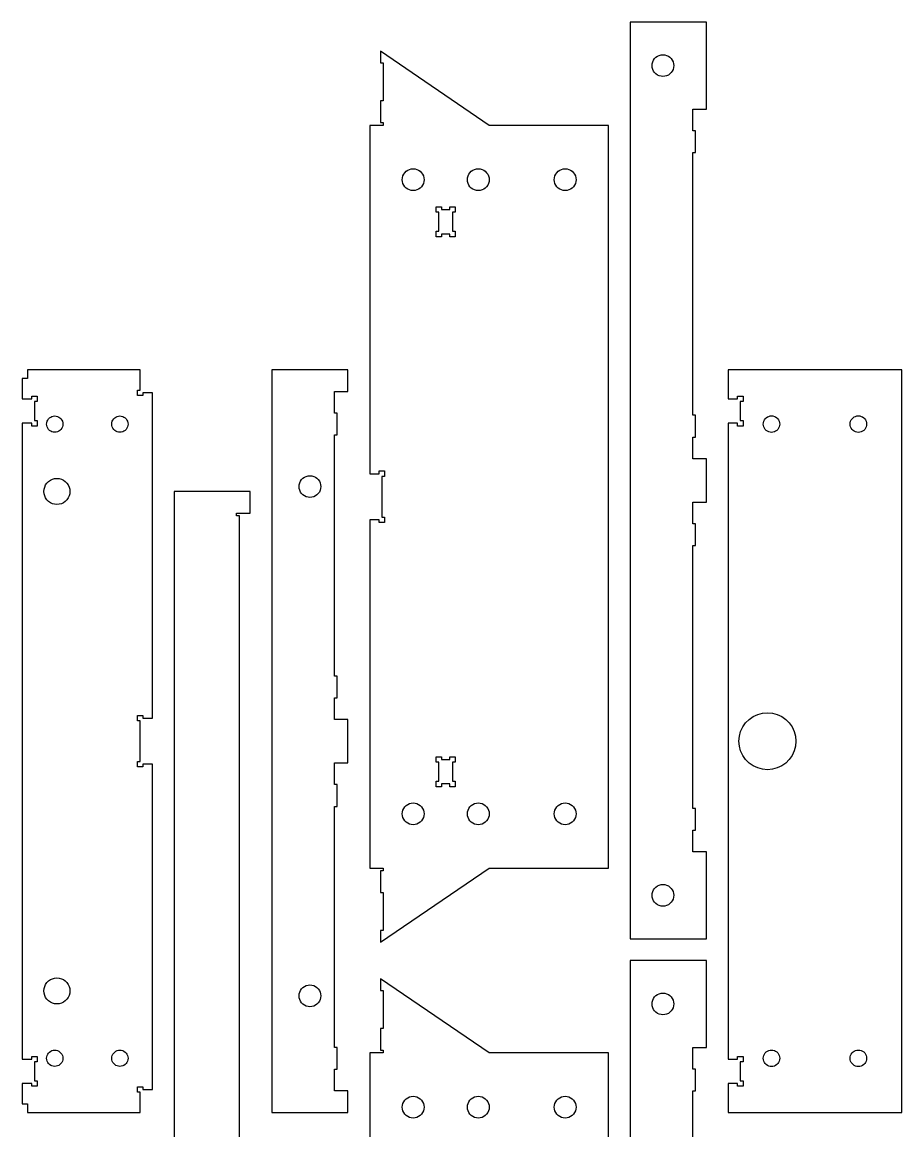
# Model space of a CAD drawing. Header units: metres. Extents: x 0 to 86, y 0 to 99.1.
# Drawn here: x 0 to 40.5, y 34.3 to 85.4 of the extents above; entities that cross this region are included whole.
import ezdxf

# ---------------------------------------------------------------- set-up
doc = ezdxf.new("R2010")
doc.units = ezdxf.units.M

msp = doc.modelspace()

# ---------------------------------------------------------------- linework, layer by layer
for p, q in [((31.5, 85.3768), (28, 85.3768)), ((28, 85.3768), (28, 43.1884)), ((31.5, 81.3768), (31.5, 85.3768)), ((21.5, 80.6268), (16.5, 84.0359)), ((16.5, 84.0359), (16.5, 83.5018)), ((29.067, 83.6268), (29.117, 83.6982)), ((29.117, 83.6982), (29.1786, 83.7598)), ((29.1786, 83.7598), (29.25, 83.8098)), ((29.25, 83.8098), (29.329, 83.8466)), ((29.329, 83.8466), (29.4132, 83.8692)), ((29.4132, 83.8692), (29.5, 83.8768)), ((29.5, 83.8768), (29.5868, 83.8692)), ((29.5868, 83.8692), (29.671, 83.8466)), ((29.671, 83.8466), (29.75, 83.8098)), ((29.75, 83.8098), (29.8214, 83.7598)), ((29.8214, 83.7598), (29.883, 83.6982)), ((29.883, 83.6982), (29.933, 83.6268)), ((16.5, 83.5018), (16.625, 83.5018)), ((16.625, 83.5018), (16.625, 81.7518)), ((29, 83.3768), (29.0076, 83.4636)), ((29.0076, 83.29), (29, 83.3768)), ((29.0076, 83.4636), (29.0302, 83.5478)), ((29.0302, 83.2058), (29.0076, 83.29)), ((29.0302, 83.5478), (29.067, 83.6268)), ((29.067, 83.1268), (29.0302, 83.2058)), ((29.933, 83.6268), (29.9698, 83.5478)), ((29.9698, 83.2058), (29.933, 83.1268)), ((29.9698, 83.5478), (29.9924, 83.4636)), ((29.9924, 83.29), (29.9698, 83.2058)), ((29.9924, 83.4636), (30, 83.3768)), ((30, 83.3768), (29.9924, 83.29)), ((29.117, 83.0554), (29.067, 83.1268)), ((29.1786, 82.9938), (29.117, 83.0554)), ((29.25, 82.9438), (29.1786, 82.9938)), ((29.329, 82.907), (29.25, 82.9438)), ((29.4132, 82.8844), (29.329, 82.907)), ((29.5, 82.8768), (29.4132, 82.8844)), ((29.5868, 82.8844), (29.5, 82.8768)), ((29.671, 82.907), (29.5868, 82.8844)), ((29.75, 82.9438), (29.671, 82.907)), ((29.8214, 82.9938), (29.75, 82.9438)), ((29.883, 83.0554), (29.8214, 82.9938)), ((29.933, 83.1268), (29.883, 83.0554)), ((16.625, 81.7518), (16.5, 81.7518)), ((16.5, 81.7518), (16.5, 80.7518)), ((30.875, 80.3768), (30.875, 81.3768)), ((30.875, 81.3768), (31.5, 81.3768)), ((16.625, 80.6268), (16, 80.6268)), ((16, 80.6268), (16, 64.5951)), ((16.5, 80.7518), (16.625, 80.7518)), ((16.625, 80.7518), (16.625, 80.6268)), ((27, 80.6268), (21.5, 80.6268)), ((27, 46.4384), (27, 80.6268)), ((31, 80.3768), (30.875, 80.3768)), ((31, 79.3768), (31, 80.3768)), ((30.875, 67.2826), (30.875, 79.3768)), ((30.875, 79.3768), (31, 79.3768)), ((17.7487, 78.562), (17.8281, 78.599)), ((17.8281, 78.599), (17.9127, 78.6217)), ((17.9127, 78.6217), (18, 78.6293)), ((18, 78.6293), (18.0872, 78.6217)), ((18.0872, 78.6217), (18.1719, 78.599)), ((18.1719, 78.599), (18.2512, 78.562)), ((20.7487, 78.562), (20.8281, 78.599)), ((20.8281, 78.599), (20.9127, 78.6217)), ((20.9127, 78.6217), (21, 78.6293)), ((21, 78.6293), (21.0872, 78.6217)), ((21.0872, 78.6217), (21.1719, 78.599)), ((21.1719, 78.599), (21.2512, 78.562)), ((24.7487, 78.562), (24.8281, 78.599)), ((24.8281, 78.599), (24.9127, 78.6217)), ((24.9127, 78.6217), (25, 78.6293)), ((25, 78.6293), (25.0872, 78.6217)), ((25.0872, 78.6217), (25.1719, 78.599)), ((25.1719, 78.599), (25.2512, 78.562)), ((17.4975, 78.1268), (17.5051, 78.2141)), ((17.5051, 78.0395), (17.4975, 78.1268)), ((17.5051, 78.2141), (17.5278, 78.2987)), ((17.5278, 78.2987), (17.5648, 78.378)), ((17.5648, 78.378), (17.6151, 78.4498)), ((17.6151, 78.4498), (17.677, 78.5117)), ((17.677, 78.5117), (17.7487, 78.562)), ((18.2512, 78.562), (18.323, 78.5117)), ((18.323, 78.5117), (18.3849, 78.4498)), ((18.3849, 78.4498), (18.4352, 78.378)), ((18.4352, 78.378), (18.4722, 78.2987)), ((18.4722, 78.2987), (18.4949, 78.2141)), ((18.4949, 78.2141), (18.5025, 78.1268)), ((18.5025, 78.1268), (18.4949, 78.0395)), ((20.4975, 78.1268), (20.5051, 78.2141)), ((20.5051, 78.0395), (20.4975, 78.1268)), ((20.5051, 78.2141), (20.5278, 78.2987)), ((20.5278, 78.2987), (20.5648, 78.378)), ((20.5648, 78.378), (20.6151, 78.4498)), ((20.6151, 78.4498), (20.677, 78.5117)), ((20.677, 78.5117), (20.7487, 78.562)), ((21.2512, 78.562), (21.323, 78.5117)), ((21.323, 78.5117), (21.3849, 78.4498)), ((21.3849, 78.4498), (21.4352, 78.378)), ((21.4352, 78.378), (21.4722, 78.2987)), ((21.4722, 78.2987), (21.4949, 78.2141)), ((21.4949, 78.2141), (21.5025, 78.1268)), ((21.5025, 78.1268), (21.4949, 78.0395)), ((24.4975, 78.1268), (24.5051, 78.2141)), ((24.5051, 78.0395), (24.4975, 78.1268)), ((24.5051, 78.2141), (24.5278, 78.2987)), ((24.5278, 78.2987), (24.5648, 78.378)), ((24.5648, 78.378), (24.6151, 78.4498)), ((24.6151, 78.4498), (24.677, 78.5117)), ((24.677, 78.5117), (24.7487, 78.562)), ((25.2512, 78.562), (25.323, 78.5117)), ((25.323, 78.5117), (25.3849, 78.4498)), ((25.3849, 78.4498), (25.4352, 78.378)), ((25.4352, 78.378), (25.4722, 78.2987)), ((25.4722, 78.2987), (25.4949, 78.2141)), ((25.4949, 78.2141), (25.5025, 78.1268)), ((25.5025, 78.1268), (25.4949, 78.0395)), ((17.5278, 77.9549), (17.5051, 78.0395)), ((17.5648, 77.8755), (17.5278, 77.9549)), ((17.6151, 77.8038), (17.5648, 77.8755)), ((17.677, 77.7419), (17.6151, 77.8038)), ((17.7487, 77.6916), (17.677, 77.7419)), ((17.8281, 77.6546), (17.7487, 77.6916)), ((17.9127, 77.6319), (17.8281, 77.6546)), ((18, 77.6243), (17.9127, 77.6319)), ((18.0872, 77.6319), (18, 77.6243)), ((18.1719, 77.6546), (18.0872, 77.6319)), ((18.2512, 77.6916), (18.1719, 77.6546)), ((18.323, 77.7419), (18.2512, 77.6916)), ((18.3849, 77.8038), (18.323, 77.7419)), ((18.4352, 77.8755), (18.3849, 77.8038)), ((18.4722, 77.9549), (18.4352, 77.8755)), ((18.4949, 78.0395), (18.4722, 77.9549)), ((20.5278, 77.9549), (20.5051, 78.0395)), ((20.5648, 77.8755), (20.5278, 77.9549)), ((20.6151, 77.8038), (20.5648, 77.8755)), ((20.677, 77.7419), (20.6151, 77.8038)), ((20.7487, 77.6916), (20.677, 77.7419)), ((20.8281, 77.6546), (20.7487, 77.6916)), ((20.9127, 77.6319), (20.8281, 77.6546)), ((21, 77.6243), (20.9127, 77.6319)), ((21.0872, 77.6319), (21, 77.6243)), ((21.1719, 77.6546), (21.0872, 77.6319)), ((21.2512, 77.6916), (21.1719, 77.6546)), ((21.323, 77.7419), (21.2512, 77.6916)), ((21.3849, 77.8038), (21.323, 77.7419)), ((21.4352, 77.8755), (21.3849, 77.8038)), ((21.4722, 77.9549), (21.4352, 77.8755)), ((21.4949, 78.0395), (21.4722, 77.9549)), ((24.5278, 77.9549), (24.5051, 78.0395)), ((24.5648, 77.8755), (24.5278, 77.9549)), ((24.6151, 77.8038), (24.5648, 77.8755)), ((24.677, 77.7419), (24.6151, 77.8038)), ((24.7487, 77.6916), (24.677, 77.7419)), ((24.8281, 77.6546), (24.7487, 77.6916)), ((24.9127, 77.6319), (24.8281, 77.6546)), ((25, 77.6243), (24.9127, 77.6319)), ((25.0872, 77.6319), (25, 77.6243)), ((25.1719, 77.6546), (25.0872, 77.6319)), ((25.2512, 77.6916), (25.1719, 77.6546)), ((25.323, 77.7419), (25.2512, 77.6916)), ((25.3849, 77.8038), (25.323, 77.7419)), ((25.4352, 77.8755), (25.3849, 77.8038)), ((25.4722, 77.9549), (25.4352, 77.8755)), ((25.4949, 78.0395), (25.4722, 77.9549)), ((19.0625, 76.6263), (19.0625, 76.8763)), ((19.0625, 76.8763), (19.3125, 76.8763)), ((19.1875, 76.6263), (19.0625, 76.6263)), ((19.1875, 75.7513), (19.1875, 76.6263)), ((19.3125, 76.8763), (19.3125, 76.7513)), ((19.3125, 76.7513), (19.6875, 76.7513)), ((19.6875, 76.7513), (19.6875, 76.8763)), ((19.6875, 76.8763), (19.9375, 76.8763)), ((19.9375, 76.6263), (19.8125, 76.6263)), ((19.8125, 76.6263), (19.8125, 75.7513)), ((19.9375, 76.8763), (19.9375, 76.6263)), ((19.0625, 75.5013), (19.0625, 75.7513)), ((19.0625, 75.7513), (19.1875, 75.7513)), ((19.6875, 75.6263), (19.3125, 75.6263)), ((19.3125, 75.6263), (19.3125, 75.5013)), ((19.6875, 75.5013), (19.6875, 75.6263)), ((19.8125, 75.7513), (19.9375, 75.7513)), ((19.9375, 75.7513), (19.9375, 75.5013)), ((19.3125, 75.5013), (19.0625, 75.5013)), ((19.9375, 75.5013), (19.6875, 75.5013)), ((0.25, 68.9768), (0, 68.9768)), ((0, 68.9768), (0, 68.0393)), ((5.4375, 69.3768), (0.25, 69.3768)), ((0.25, 69.3768), (0.25, 68.9768)), ((5.4375, 68.4393), (5.4375, 69.3768)), ((15, 69.3768), (11.5, 69.3768)), ((11.5, 69.3768), (11.5, 35.1884)), ((15, 68.3768), (15, 69.3768)), ((40.5, 69.3768), (32.5, 69.3768)), ((32.5, 69.3768), (32.5, 68.0393)), ((40.5, 35.1884), (40.5, 69.3768)), ((5.3125, 68.1893), (5.3125, 68.4393)), ((5.3125, 68.4393), (5.4375, 68.4393)), ((0, 68.0393), (0.4375, 68.0393)), ((0.4375, 68.0393), (0.4375, 68.1643)), ((0.4375, 68.1643), (0.6875, 68.1643)), ((0.6875, 67.9143), (0.5625, 67.9143)), ((0.5625, 67.9143), (0.5625, 67.0393)), ((0.6875, 68.1643), (0.6875, 67.9143)), ((5.5625, 68.1893), (5.3125, 68.1893)), ((6, 68.3143), (5.5625, 68.3143)), ((5.5625, 68.3143), (5.5625, 68.1893)), ((6, 53.3451), (6, 68.3143)), ((14.375, 67.3768), (14.375, 68.3768)), ((14.375, 68.3768), (15, 68.3768)), ((32.5, 68.0393), (32.9375, 68.0393)), ((32.9375, 68.0393), (32.9375, 68.1643)), ((32.9375, 68.1643), (33.1875, 68.1643)), ((33.1875, 67.9143), (33.0625, 67.9143)), ((33.0625, 67.9143), (33.0625, 67.0393)), ((33.1875, 68.1643), (33.1875, 67.9143)), ((14.5, 67.3768), (14.375, 67.3768)), ((14.5, 66.3768), (14.5, 67.3768)), ((0.4375, 66.9143), (0, 66.9143)), ((0, 66.9143), (0, 37.6509)), ((0.4375, 66.7893), (0.4375, 66.9143)), ((0.5625, 67.0393), (0.6875, 67.0393)), ((0.6875, 67.0393), (0.6875, 66.7893)), ((1.125, 66.8768), (1.13069, 66.9419)), ((1.13069, 66.8117), (1.125, 66.8768)), ((1.13069, 66.9419), (1.14761, 67.0051)), ((1.14761, 67.0051), (1.17523, 67.0643)), ((1.17523, 67.0643), (1.21272, 67.1178)), ((1.21272, 67.1178), (1.25894, 67.1641)), ((1.25894, 67.1641), (1.3125, 67.2016)), ((1.3125, 67.2016), (1.37173, 67.2292)), ((1.37173, 67.2292), (1.43488, 67.2461)), ((1.43488, 67.2461), (1.5, 67.2518)), ((1.5, 67.2518), (1.56511, 67.2461)), ((1.56511, 67.2461), (1.62825, 67.2292)), ((1.62825, 67.2292), (1.6875, 67.2016)), ((1.6875, 67.2016), (1.74104, 67.1641)), ((1.74104, 67.1641), (1.78726, 67.1178)), ((1.78726, 67.1178), (1.82475, 67.0643)), ((1.82475, 67.0643), (1.85237, 67.0051)), ((1.85237, 67.0051), (1.86929, 66.9419)), ((1.86929, 66.9419), (1.875, 66.8768)), ((1.875, 66.8768), (1.86929, 66.8117)), ((4.125, 66.8768), (4.13069, 66.9419)), ((4.13069, 66.8117), (4.125, 66.8768)), ((4.13069, 66.9419), (4.14761, 67.0051)), ((4.14761, 67.0051), (4.17523, 67.0643)), ((4.17523, 67.0643), (4.21272, 67.1178)), ((4.21272, 67.1178), (4.25894, 67.1641)), ((4.25894, 67.1641), (4.3125, 67.2016)), ((4.3125, 67.2016), (4.37173, 67.2292)), ((4.37173, 67.2292), (4.43488, 67.2461)), ((4.43488, 67.2461), (4.5, 67.2518)), ((4.5, 67.2518), (4.56511, 67.2461)), ((4.56511, 67.2461), (4.62825, 67.2292)), ((4.62825, 67.2292), (4.6875, 67.2016)), ((4.6875, 67.2016), (4.74104, 67.1641)), ((4.74104, 67.1641), (4.78726, 67.1178)), ((4.78726, 67.1178), (4.82475, 67.0643)), ((4.82475, 67.0643), (4.85237, 67.0051)), ((4.85237, 67.0051), (4.86929, 66.9419)), ((4.86929, 66.9419), (4.875, 66.8768)), ((4.875, 66.8768), (4.86929, 66.8117)), ((31, 67.2826), (30.875, 67.2826)), ((31, 66.2826), (31, 67.2826)), ((32.9375, 66.9143), (32.5, 66.9143)), ((32.5, 66.9143), (32.5, 37.6509)), ((32.9375, 66.7893), (32.9375, 66.9143)), ((33.0625, 67.0393), (33.1875, 67.0393)), ((33.1875, 67.0393), (33.1875, 66.7893)), ((34.12, 66.8768), (34.1258, 66.9428)), ((34.1258, 66.8108), (34.12, 66.8768)), ((34.1258, 66.9428), (34.1429, 67.0068)), ((34.1429, 67.0068), (34.1709, 67.0668)), ((34.1709, 67.0668), (34.2089, 67.121)), ((34.2089, 67.121), (34.2557, 67.1679)), ((34.2557, 67.1679), (34.31, 67.2059)), ((34.31, 67.2059), (34.37, 67.2339)), ((34.37, 67.2339), (34.434, 67.251)), ((34.434, 67.251), (34.5, 67.2568)), ((34.5, 67.2568), (34.566, 67.251)), ((34.566, 67.251), (34.63, 67.2339)), ((34.63, 67.2339), (34.69, 67.2059)), ((34.69, 67.2059), (34.7442, 67.1679)), ((34.7442, 67.1679), (34.7911, 67.121)), ((34.7911, 67.121), (34.8291, 67.0668)), ((34.8291, 67.0668), (34.8571, 67.0068)), ((34.8571, 67.0068), (34.8742, 66.9428)), ((34.8742, 66.9428), (34.88, 66.8768)), ((34.88, 66.8768), (34.8742, 66.8108)), ((38.12, 66.8768), (38.1258, 66.9428)), ((38.1258, 66.8108), (38.12, 66.8768)), ((38.1258, 66.9428), (38.1429, 67.0068)), ((38.1429, 67.0068), (38.1709, 67.0668)), ((38.1709, 67.0668), (38.2089, 67.121)), ((38.2089, 67.121), (38.2557, 67.1679)), ((38.2557, 67.1679), (38.31, 67.2059)), ((38.31, 67.2059), (38.37, 67.2339)), ((38.37, 67.2339), (38.434, 67.251)), ((38.434, 67.251), (38.5, 67.2568)), ((38.5, 67.2568), (38.566, 67.251)), ((38.566, 67.251), (38.63, 67.2339)), ((38.63, 67.2339), (38.69, 67.2059)), ((38.69, 67.2059), (38.7442, 67.1679)), ((38.7442, 67.1679), (38.7911, 67.121)), ((38.7911, 67.121), (38.8291, 67.0668)), ((38.8291, 67.0668), (38.8571, 67.0068)), ((38.8571, 67.0068), (38.8742, 66.9428)), ((38.8742, 66.9428), (38.88, 66.8768)), ((38.88, 66.8768), (38.8742, 66.8108)), ((0.6875, 66.7893), (0.4375, 66.7893)), ((1.14761, 66.7485), (1.13069, 66.8117)), ((1.17523, 66.6893), (1.14761, 66.7485)), ((1.21272, 66.6357), (1.17523, 66.6893)), ((1.25894, 66.5895), (1.21272, 66.6357)), ((1.3125, 66.552), (1.25894, 66.5895)), ((1.37173, 66.5244), (1.3125, 66.552)), ((1.43488, 66.5075), (1.37173, 66.5244)), ((1.5, 66.5018), (1.43488, 66.5075)), ((1.56511, 66.5075), (1.5, 66.5018)), ((1.62825, 66.5244), (1.56511, 66.5075)), ((1.6875, 66.552), (1.62825, 66.5244)), ((1.74104, 66.5895), (1.6875, 66.552)), ((1.78726, 66.6357), (1.74104, 66.5895)), ((1.82475, 66.6893), (1.78726, 66.6357)), ((1.85237, 66.7485), (1.82475, 66.6893)), ((1.86929, 66.8117), (1.85237, 66.7485)), ((4.14761, 66.7485), (4.13069, 66.8117)), ((4.17523, 66.6893), (4.14761, 66.7485)), ((4.21272, 66.6357), (4.17523, 66.6893)), ((4.25894, 66.5895), (4.21272, 66.6357)), ((4.3125, 66.552), (4.25894, 66.5895)), ((4.37173, 66.5244), (4.3125, 66.552)), ((4.43488, 66.5075), (4.37173, 66.5244)), ((4.5, 66.5018), (4.43488, 66.5075)), ((4.56511, 66.5075), (4.5, 66.5018)), ((4.62825, 66.5244), (4.56511, 66.5075)), ((4.6875, 66.552), (4.62825, 66.5244)), ((4.74104, 66.5895), (4.6875, 66.552)), ((4.78726, 66.6357), (4.74104, 66.5895)), ((4.82475, 66.6893), (4.78726, 66.6357)), ((4.85237, 66.7485), (4.82475, 66.6893)), ((4.86929, 66.8117), (4.85237, 66.7485)), ((14.375, 55.2826), (14.375, 66.3768)), ((14.375, 66.3768), (14.5, 66.3768)), ((33.1875, 66.7893), (32.9375, 66.7893)), ((34.1429, 66.7468), (34.1258, 66.8108)), ((34.1709, 66.6868), (34.1429, 66.7468)), ((34.2089, 66.6325), (34.1709, 66.6868)), ((34.2557, 66.5857), (34.2089, 66.6325)), ((34.31, 66.5477), (34.2557, 66.5857)), ((34.37, 66.5197), (34.31, 66.5477)), ((34.434, 66.5026), (34.37, 66.5197)), ((34.5, 66.4968), (34.434, 66.5026)), ((34.566, 66.5026), (34.5, 66.4968)), ((34.63, 66.5197), (34.566, 66.5026)), ((34.69, 66.5477), (34.63, 66.5197)), ((34.7442, 66.5857), (34.69, 66.5477)), ((34.7911, 66.6325), (34.7442, 66.5857)), ((34.8291, 66.6868), (34.7911, 66.6325)), ((34.8571, 66.7468), (34.8291, 66.6868)), ((34.8742, 66.8108), (34.8571, 66.7468)), ((38.1429, 66.7468), (38.1258, 66.8108)), ((38.1709, 66.6868), (38.1429, 66.7468)), ((38.2089, 66.6325), (38.1709, 66.6868)), ((38.2557, 66.5857), (38.2089, 66.6325)), ((38.31, 66.5477), (38.2557, 66.5857)), ((38.37, 66.5197), (38.31, 66.5477)), ((38.434, 66.5026), (38.37, 66.5197)), ((38.5, 66.4968), (38.434, 66.5026)), ((38.566, 66.5026), (38.5, 66.4968)), ((38.63, 66.5197), (38.566, 66.5026)), ((38.69, 66.5477), (38.63, 66.5197)), ((38.7442, 66.5857), (38.69, 66.5477)), ((38.7911, 66.6325), (38.7442, 66.5857)), ((38.8291, 66.6868), (38.7911, 66.6325)), ((38.8571, 66.7468), (38.8291, 66.6868)), ((38.8742, 66.8108), (38.8571, 66.7468)), ((30.875, 65.2826), (30.875, 66.2826)), ((30.875, 66.2826), (31, 66.2826)), ((31.5, 65.2826), (30.875, 65.2826)), ((31.5, 63.2826), (31.5, 65.2826)), ((1.21432, 64.2364), (1.29999, 64.2964)), ((1.29999, 64.2964), (1.39478, 64.3406)), ((1.39478, 64.3406), (1.4958, 64.3677)), ((1.4958, 64.3677), (1.59999, 64.3768)), ((1.59999, 64.3768), (1.70418, 64.3677)), ((1.70418, 64.3677), (1.80521, 64.3406)), ((1.80521, 64.3406), (1.89999, 64.2964)), ((1.89999, 64.2964), (1.98567, 64.2364)), ((12.817, 64.2518), (12.867, 64.3232)), ((12.867, 64.3232), (12.9286, 64.3848)), ((12.9286, 64.3848), (13, 64.4348)), ((13, 64.4348), (13.079, 64.4716)), ((13.079, 64.4716), (13.1632, 64.4942)), ((13.1632, 64.4942), (13.25, 64.5018)), ((13.25, 64.5018), (13.3368, 64.4942)), ((13.3368, 64.4942), (13.421, 64.4716)), ((13.421, 64.4716), (13.5, 64.4348)), ((13.5, 64.4348), (13.5714, 64.3848)), ((13.5714, 64.3848), (13.633, 64.3232)), ((13.633, 64.3232), (13.683, 64.2518)), ((16, 64.5951), (16.4375, 64.5951)), ((16.4375, 64.5951), (16.4375, 64.7201)), ((16.4375, 64.7201), (16.6875, 64.7201)), ((16.6875, 64.4701), (16.5625, 64.4701)), ((16.5625, 64.4701), (16.5625, 62.5951)), ((16.6875, 64.7201), (16.6875, 64.4701)), ((1, 63.7768), (1.00911, 63.881)), ((1.00911, 63.881), (1.03618, 63.982)), ((1.03618, 63.982), (1.08038, 64.0768)), ((1.08038, 64.0768), (1.14037, 64.1625)), ((1.14037, 64.1625), (1.21432, 64.2364)), ((1.98567, 64.2364), (2.05962, 64.1625)), ((2.05962, 64.1625), (2.11961, 64.0768)), ((2.11961, 64.0768), (2.1638, 63.982)), ((2.1638, 63.982), (2.19087, 63.881)), ((2.19087, 63.881), (2.2, 63.7768)), ((12.75, 64.0018), (12.7576, 64.0886)), ((12.7576, 63.915), (12.75, 64.0018)), ((12.7576, 64.0886), (12.7802, 64.1728)), ((12.7802, 63.8308), (12.7576, 63.915)), ((12.7802, 64.1728), (12.817, 64.2518)), ((12.817, 63.7518), (12.7802, 63.8308)), ((13.683, 64.2518), (13.7198, 64.1728)), ((13.7198, 63.8308), (13.683, 63.7518)), ((13.7198, 64.1728), (13.7424, 64.0886)), ((13.7424, 63.915), (13.7198, 63.8308)), ((13.7424, 64.0886), (13.75, 64.0018)), ((13.75, 64.0018), (13.7424, 63.915)), ((1.00911, 63.6726), (1, 63.7768)), ((1.03618, 63.5716), (1.00911, 63.6726)), ((1.08038, 63.4768), (1.03618, 63.5716)), ((1.14037, 63.3911), (1.08038, 63.4768)), ((1.21432, 63.3172), (1.14037, 63.3911)), ((1.29999, 63.2572), (1.21432, 63.3172)), ((1.98567, 63.3172), (1.89999, 63.2572)), ((2.05962, 63.3911), (1.98567, 63.3172)), ((2.11961, 63.4768), (2.05962, 63.3911)), ((2.1638, 63.5716), (2.11961, 63.4768)), ((2.19087, 63.6726), (2.1638, 63.5716)), ((2.2, 63.7768), (2.19087, 63.6726)), ((10.5, 63.7768), (7, 63.7768)), ((7, 63.7768), (7, 32.3884)), ((10.5, 62.7768), (10.5, 63.7768)), ((12.867, 63.6804), (12.817, 63.7518)), ((12.9286, 63.6188), (12.867, 63.6804)), ((13, 63.5688), (12.9286, 63.6188)), ((13.079, 63.532), (13, 63.5688)), ((13.1632, 63.5094), (13.079, 63.532)), ((13.25, 63.5018), (13.1632, 63.5094)), ((13.3368, 63.5094), (13.25, 63.5018)), ((13.421, 63.532), (13.3368, 63.5094)), ((13.5, 63.5688), (13.421, 63.532)), ((13.5714, 63.6188), (13.5, 63.5688)), ((13.633, 63.6804), (13.5714, 63.6188)), ((13.683, 63.7518), (13.633, 63.6804)), ((30.875, 62.2826), (30.875, 63.2826)), ((30.875, 63.2826), (31.5, 63.2826)), ((1.39478, 63.213), (1.29999, 63.2572)), ((1.4958, 63.1859), (1.39478, 63.213)), ((1.59999, 63.1768), (1.4958, 63.1859)), ((1.70418, 63.1859), (1.59999, 63.1768)), ((1.80521, 63.213), (1.70418, 63.1859)), ((1.89999, 63.2572), (1.80521, 63.213)), ((9.875, 62.6518), (9.875, 62.7768)), ((9.875, 62.7768), (10.5, 62.7768)), ((10, 62.6518), (9.875, 62.6518)), ((10, 33.5134), (10, 62.6518)), ((16.4375, 62.4701), (16, 62.4701)), ((16, 62.4701), (16, 46.4384)), ((16.4375, 62.3451), (16.4375, 62.4701)), ((16.6875, 62.3451), (16.4375, 62.3451)), ((16.5625, 62.5951), (16.6875, 62.5951)), ((16.6875, 62.5951), (16.6875, 62.3451)), ((31, 62.2826), (30.875, 62.2826)), ((31, 61.2826), (31, 62.2826)), ((30.875, 49.1884), (30.875, 61.2826)), ((30.875, 61.2826), (31, 61.2826)), ((14.5, 55.2826), (14.375, 55.2826)), ((14.5, 54.2826), (14.5, 55.2826)), ((14.375, 53.2826), (14.375, 54.2826)), ((14.375, 54.2826), (14.5, 54.2826)), ((34.0846, 53.5751), (34.3125, 53.5951)), ((34.3125, 53.5951), (34.5404, 53.5751)), ((5.3125, 53.2201), (5.3125, 53.4701)), ((5.3125, 53.4701), (5.5625, 53.4701)), ((5.4375, 53.2201), (5.3125, 53.2201)), ((5.4375, 51.3451), (5.4375, 53.2201)), ((5.5625, 53.4701), (5.5625, 53.3451)), ((5.5625, 53.3451), (6, 53.3451)), ((15, 53.2826), (14.375, 53.2826)), ((15, 51.2826), (15, 53.2826)), ((33.1758, 52.9388), (33.3071, 53.1263)), ((33.3071, 53.1263), (33.4688, 53.288)), ((33.4688, 53.288), (33.6562, 53.4193)), ((33.6562, 53.4193), (33.8636, 53.5159)), ((33.8636, 53.5159), (34.0846, 53.5751)), ((34.5404, 53.5751), (34.7614, 53.5159)), ((34.7614, 53.5159), (34.9688, 53.4193)), ((34.9688, 53.4193), (35.1562, 53.288)), ((35.1562, 53.288), (35.3179, 53.1263)), ((35.3179, 53.1263), (35.4492, 52.9388)), ((33.0199, 52.5105), (33.0791, 52.7315)), ((33.0791, 52.7315), (33.1758, 52.9388)), ((35.4492, 52.9388), (35.5458, 52.7315)), ((35.5458, 52.7315), (35.6051, 52.5105)), ((33, 52.2826), (33.0199, 52.5105)), ((33.0199, 52.0547), (33, 52.2826)), ((33.0791, 51.8337), (33.0199, 52.0547)), ((35.6051, 52.0547), (35.5458, 51.8337)), ((35.6051, 52.5105), (35.625, 52.2826)), ((35.625, 52.2826), (35.6051, 52.0547)), ((19.0625, 51.3138), (19.0625, 51.5638)), ((19.0625, 51.5638), (19.3125, 51.5638)), ((19.3125, 51.5638), (19.3125, 51.4388)), ((19.6875, 51.4388), (19.6875, 51.5638)), ((19.6875, 51.5638), (19.9375, 51.5638)), ((19.9375, 51.5638), (19.9375, 51.3138)), ((33.1758, 51.6263), (33.0791, 51.8337)), ((33.3071, 51.4389), (33.1758, 51.6263)), ((35.4492, 51.6263), (35.3179, 51.4389)), ((35.5458, 51.8337), (35.4492, 51.6263)), ((5.3125, 51.0951), (5.3125, 51.3451)), ((5.3125, 51.3451), (5.4375, 51.3451)), ((5.5625, 51.0951), (5.3125, 51.0951)), ((6, 51.2201), (5.5625, 51.2201)), ((5.5625, 51.2201), (5.5625, 51.0951)), ((6, 36.2509), (6, 51.2201)), ((14.375, 50.2826), (14.375, 51.2826)), ((14.375, 51.2826), (15, 51.2826)), ((19.1875, 51.3138), (19.0625, 51.3138)), ((19.1875, 50.4388), (19.1875, 51.3138)), ((19.3125, 51.4388), (19.6875, 51.4388)), ((19.9375, 51.3138), (19.8125, 51.3138)), ((19.8125, 51.3138), (19.8125, 50.4388)), ((33.4688, 51.2772), (33.3071, 51.4389)), ((33.6562, 51.1459), (33.4688, 51.2772)), ((33.8636, 51.0492), (33.6562, 51.1459)), ((34.0846, 50.99), (33.8636, 51.0492)), ((34.7614, 51.0492), (34.5404, 50.99)), ((34.9688, 51.1459), (34.7614, 51.0492)), ((35.1562, 51.2772), (34.9688, 51.1459)), ((35.3179, 51.4389), (35.1562, 51.2772)), ((34.3125, 50.9701), (34.0846, 50.99)), ((34.5404, 50.99), (34.3125, 50.9701)), ((14.5, 50.2826), (14.375, 50.2826)), ((14.5, 49.2826), (14.5, 50.2826)), ((19.0625, 50.1888), (19.0625, 50.4388)), ((19.0625, 50.4388), (19.1875, 50.4388)), ((19.3125, 50.1888), (19.0625, 50.1888)), ((19.6875, 50.3138), (19.3125, 50.3138)), ((19.3125, 50.3138), (19.3125, 50.1888)), ((19.6875, 50.1888), (19.6875, 50.3138)), ((19.9375, 50.1888), (19.6875, 50.1888)), ((19.8125, 50.4388), (19.9375, 50.4388)), ((19.9375, 50.4388), (19.9375, 50.1888)), ((14.375, 38.1884), (14.375, 49.2826)), ((14.375, 49.2826), (14.5, 49.2826)), ((17.4975, 48.9384), (17.5051, 49.0257)), ((17.5051, 49.0257), (17.5278, 49.1103)), ((17.5278, 49.1103), (17.5648, 49.1896)), ((17.5648, 49.1896), (17.6151, 49.2614)), ((17.6151, 49.2614), (17.677, 49.3233)), ((17.677, 49.3233), (17.7487, 49.3736)), ((17.7487, 49.3736), (17.8281, 49.4106)), ((17.8281, 49.4106), (17.9127, 49.4333)), ((17.9127, 49.4333), (18, 49.4409)), ((18, 49.4409), (18.0872, 49.4333)), ((18.0872, 49.4333), (18.1719, 49.4106)), ((18.1719, 49.4106), (18.2512, 49.3736)), ((18.2512, 49.3736), (18.323, 49.3233)), ((18.323, 49.3233), (18.3849, 49.2614)), ((18.3849, 49.2614), (18.4352, 49.1896)), ((18.4352, 49.1896), (18.4722, 49.1103)), ((18.4722, 49.1103), (18.4949, 49.0257)), ((18.4949, 49.0257), (18.5025, 48.9384)), ((20.4975, 48.9384), (20.5051, 49.0257)), ((20.5051, 49.0257), (20.5278, 49.1103)), ((20.5278, 49.1103), (20.5648, 49.1896)), ((20.5648, 49.1896), (20.6151, 49.2614)), ((20.6151, 49.2614), (20.677, 49.3233)), ((20.677, 49.3233), (20.7487, 49.3736)), ((20.7487, 49.3736), (20.8281, 49.4106)), ((20.8281, 49.4106), (20.9127, 49.4333)), ((20.9127, 49.4333), (21, 49.4409)), ((21, 49.4409), (21.0872, 49.4333)), ((21.0872, 49.4333), (21.1719, 49.4106)), ((21.1719, 49.4106), (21.2512, 49.3736)), ((21.2512, 49.3736), (21.323, 49.3233)), ((21.323, 49.3233), (21.3849, 49.2614)), ((21.3849, 49.2614), (21.4352, 49.1896)), ((21.4352, 49.1896), (21.4722, 49.1103)), ((21.4722, 49.1103), (21.4949, 49.0257)), ((21.4949, 49.0257), (21.5025, 48.9384)), ((24.4975, 48.9384), (24.5051, 49.0257)), ((24.5051, 49.0257), (24.5278, 49.1103)), ((24.5278, 49.1103), (24.5648, 49.1896)), ((24.5648, 49.1896), (24.6151, 49.2614)), ((24.6151, 49.2614), (24.677, 49.3233)), ((24.677, 49.3233), (24.7487, 49.3736)), ((24.7487, 49.3736), (24.8281, 49.4106)), ((24.8281, 49.4106), (24.9127, 49.4333)), ((24.9127, 49.4333), (25, 49.4409)), ((25, 49.4409), (25.0872, 49.4333)), ((25.0872, 49.4333), (25.1719, 49.4106)), ((25.1719, 49.4106), (25.2512, 49.3736)), ((25.2512, 49.3736), (25.323, 49.3233)), ((25.323, 49.3233), (25.3849, 49.2614)), ((25.3849, 49.2614), (25.4352, 49.1896)), ((25.4352, 49.1896), (25.4722, 49.1103)), ((25.4722, 49.1103), (25.4949, 49.0257)), ((25.4949, 49.0257), (25.5025, 48.9384)), ((31, 49.1884), (30.875, 49.1884)), ((31, 48.1884), (31, 49.1884)), ((17.5051, 48.8511), (17.4975, 48.9384)), ((17.5278, 48.7665), (17.5051, 48.8511)), ((17.5648, 48.6871), (17.5278, 48.7665)), ((17.6151, 48.6154), (17.5648, 48.6871)), ((17.677, 48.5535), (17.6151, 48.6154)), ((17.7487, 48.5032), (17.677, 48.5535)), ((17.8281, 48.4662), (17.7487, 48.5032)), ((18.2512, 48.5032), (18.1719, 48.4662)), ((18.323, 48.5535), (18.2512, 48.5032)), ((18.3849, 48.6154), (18.323, 48.5535)), ((18.4352, 48.6871), (18.3849, 48.6154)), ((18.4722, 48.7665), (18.4352, 48.6871)), ((18.4949, 48.8511), (18.4722, 48.7665)), ((18.5025, 48.9384), (18.4949, 48.8511)), ((20.5051, 48.8511), (20.4975, 48.9384)), ((20.5278, 48.7665), (20.5051, 48.8511)), ((20.5648, 48.6871), (20.5278, 48.7665)), ((20.6151, 48.6154), (20.5648, 48.6871)), ((20.677, 48.5535), (20.6151, 48.6154)), ((20.7487, 48.5032), (20.677, 48.5535)), ((20.8281, 48.4662), (20.7487, 48.5032)), ((21.2512, 48.5032), (21.1719, 48.4662)), ((21.323, 48.5535), (21.2512, 48.5032)), ((21.3849, 48.6154), (21.323, 48.5535)), ((21.4352, 48.6871), (21.3849, 48.6154)), ((21.4722, 48.7665), (21.4352, 48.6871)), ((21.4949, 48.8511), (21.4722, 48.7665)), ((21.5025, 48.9384), (21.4949, 48.8511)), ((24.5051, 48.8511), (24.4975, 48.9384)), ((24.5278, 48.7665), (24.5051, 48.8511)), ((24.5648, 48.6871), (24.5278, 48.7665)), ((24.6151, 48.6154), (24.5648, 48.6871)), ((24.677, 48.5535), (24.6151, 48.6154)), ((24.7487, 48.5032), (24.677, 48.5535)), ((24.8281, 48.4662), (24.7487, 48.5032)), ((25.2512, 48.5032), (25.1719, 48.4662)), ((25.323, 48.5535), (25.2512, 48.5032)), ((25.3849, 48.6154), (25.323, 48.5535)), ((25.4352, 48.6871), (25.3849, 48.6154)), ((25.4722, 48.7665), (25.4352, 48.6871)), ((25.4949, 48.8511), (25.4722, 48.7665)), ((25.5025, 48.9384), (25.4949, 48.8511)), ((17.9127, 48.4435), (17.8281, 48.4662)), ((18, 48.4359), (17.9127, 48.4435)), ((18.0872, 48.4435), (18, 48.4359)), ((18.1719, 48.4662), (18.0872, 48.4435)), ((20.9127, 48.4435), (20.8281, 48.4662)), ((21, 48.4359), (20.9127, 48.4435)), ((21.0872, 48.4435), (21, 48.4359)), ((21.1719, 48.4662), (21.0872, 48.4435)), ((24.9127, 48.4435), (24.8281, 48.4662)), ((25, 48.4359), (24.9127, 48.4435)), ((25.0872, 48.4435), (25, 48.4359)), ((25.1719, 48.4662), (25.0872, 48.4435)), ((30.875, 47.1884), (30.875, 48.1884)), ((30.875, 48.1884), (31, 48.1884)), ((31.5, 47.1884), (30.875, 47.1884)), ((31.5, 43.1884), (31.5, 47.1884)), ((16, 46.4384), (16.625, 46.4384)), ((16.5, 43.0293), (21.5, 46.4384)), ((16.625, 46.4384), (16.625, 46.3134)), ((21.5, 46.4384), (27, 46.4384)), ((16.625, 46.3134), (16.5, 46.3134)), ((16.5, 46.3134), (16.5, 45.3134)), ((29.0302, 45.3594), (29.067, 45.4384)), ((29.067, 45.4384), (29.117, 45.5098)), ((29.117, 45.5098), (29.1786, 45.5714)), ((29.1786, 45.5714), (29.25, 45.6214)), ((29.25, 45.6214), (29.329, 45.6582)), ((29.329, 45.6582), (29.4132, 45.6808)), ((29.4132, 45.6808), (29.5, 45.6884)), ((29.5, 45.6884), (29.5868, 45.6808)), ((29.5868, 45.6808), (29.671, 45.6582)), ((29.671, 45.6582), (29.75, 45.6214)), ((29.75, 45.6214), (29.8214, 45.5714)), ((29.8214, 45.5714), (29.883, 45.5098)), ((29.883, 45.5098), (29.933, 45.4384)), ((29.933, 45.4384), (29.9698, 45.3594)), ((16.5, 45.3134), (16.625, 45.3134)), ((16.625, 45.3134), (16.625, 43.5634)), ((29, 45.1884), (29.0076, 45.2752)), ((29.0076, 45.1016), (29, 45.1884)), ((29.0076, 45.2752), (29.0302, 45.3594)), ((29.0302, 45.0174), (29.0076, 45.1016)), ((29.067, 44.9384), (29.0302, 45.0174)), ((29.117, 44.867), (29.067, 44.9384)), ((29.933, 44.9384), (29.883, 44.867)), ((29.9698, 45.0174), (29.933, 44.9384)), ((29.9698, 45.3594), (29.9924, 45.2752)), ((29.9924, 45.1016), (29.9698, 45.0174)), ((29.9924, 45.2752), (30, 45.1884)), ((30, 45.1884), (29.9924, 45.1016)), ((29.1786, 44.8054), (29.117, 44.867)), ((29.25, 44.7554), (29.1786, 44.8054)), ((29.329, 44.7186), (29.25, 44.7554)), ((29.4132, 44.696), (29.329, 44.7186)), ((29.5, 44.6884), (29.4132, 44.696)), ((29.5868, 44.696), (29.5, 44.6884)), ((29.671, 44.7186), (29.5868, 44.696)), ((29.75, 44.7554), (29.671, 44.7186)), ((29.8214, 44.8054), (29.75, 44.7554)), ((29.883, 44.867), (29.8214, 44.8054)), ((16.625, 43.5634), (16.5, 43.5634)), ((16.5, 43.5634), (16.5, 43.0293)), ((28, 43.1884), (31.5, 43.1884)), ((31.5, 42.1884), (28, 42.1884)), ((28, 42.1884), (28, 0)), ((31.5, 38.1884), (31.5, 42.1884)), ((1.29999, 41.308), (1.39478, 41.3522)), ((1.39478, 41.3522), (1.4958, 41.3793)), ((1.4958, 41.3793), (1.59999, 41.3884)), ((1.59999, 41.3884), (1.70418, 41.3793)), ((1.70418, 41.3793), (1.80521, 41.3522)), ((1.80521, 41.3522), (1.89999, 41.308)), ((21.5, 37.9384), (16.5, 41.3475)), ((16.5, 41.3475), (16.5, 40.8134)), ((1, 40.7884), (1.00911, 40.8926)), ((1.00911, 40.8926), (1.03618, 40.9936)), ((1.03618, 40.9936), (1.08038, 41.0884)), ((1.08038, 41.0884), (1.14037, 41.1741)), ((1.14037, 41.1741), (1.21432, 41.248)), ((1.21432, 41.248), (1.29999, 41.308)), ((1.89999, 41.308), (1.98567, 41.248)), ((1.98567, 41.248), (2.05962, 41.1741)), ((2.05962, 41.1741), (2.11961, 41.0884)), ((2.11961, 41.0884), (2.1638, 40.9936)), ((2.1638, 40.9936), (2.19087, 40.8926)), ((2.19087, 40.8926), (2.2, 40.7884)), ((12.817, 40.8134), (12.867, 40.8848)), ((12.867, 40.8848), (12.9286, 40.9464)), ((12.9286, 40.9464), (13, 40.9964)), ((13, 40.9964), (13.079, 41.0332)), ((13.079, 41.0332), (13.1632, 41.0558)), ((13.1632, 41.0558), (13.25, 41.0634)), ((13.25, 41.0634), (13.3368, 41.0558)), ((13.3368, 41.0558), (13.421, 41.0332)), ((13.421, 41.0332), (13.5, 40.9964)), ((13.5, 40.9964), (13.5714, 40.9464)), ((13.5714, 40.9464), (13.633, 40.8848)), ((13.633, 40.8848), (13.683, 40.8134)), ((1.00911, 40.6842), (1, 40.7884)), ((1.03618, 40.5832), (1.00911, 40.6842)), ((1.08038, 40.4884), (1.03618, 40.5832)), ((1.14037, 40.4027), (1.08038, 40.4884)), ((1.21432, 40.3288), (1.14037, 40.4027)), ((1.29999, 40.2688), (1.21432, 40.3288)), ((1.98567, 40.3288), (1.89999, 40.2688)), ((2.05962, 40.4027), (1.98567, 40.3288)), ((2.11961, 40.4884), (2.05962, 40.4027)), ((2.1638, 40.5832), (2.11961, 40.4884)), ((2.19087, 40.6842), (2.1638, 40.5832)), ((2.2, 40.7884), (2.19087, 40.6842)), ((12.75, 40.5634), (12.7576, 40.6502)), ((12.7576, 40.4766), (12.75, 40.5634)), ((12.7576, 40.6502), (12.7802, 40.7344)), ((12.7802, 40.3924), (12.7576, 40.4766)), ((12.7802, 40.7344), (12.817, 40.8134)), ((12.817, 40.3134), (12.7802, 40.3924)), ((12.867, 40.242), (12.817, 40.3134)), ((13.683, 40.3134), (13.633, 40.242)), ((13.683, 40.8134), (13.7198, 40.7344)), ((13.7198, 40.3924), (13.683, 40.3134)), ((13.7198, 40.7344), (13.7424, 40.6502)), ((13.7424, 40.4766), (13.7198, 40.3924)), ((13.7424, 40.6502), (13.75, 40.5634)), ((13.75, 40.5634), (13.7424, 40.4766)), ((16.5, 40.8134), (16.625, 40.8134)), ((16.625, 40.8134), (16.625, 39.0634)), ((29.0076, 40.2752), (29.0302, 40.3594)), ((29.0302, 40.3594), (29.067, 40.4384)), ((29.067, 40.4384), (29.117, 40.5098)), ((29.117, 40.5098), (29.1786, 40.5714)), ((29.1786, 40.5714), (29.25, 40.6214)), ((29.25, 40.6214), (29.329, 40.6582)), ((29.329, 40.6582), (29.4132, 40.6808)), ((29.4132, 40.6808), (29.5, 40.6884)), ((29.5, 40.6884), (29.5868, 40.6808)), ((29.5868, 40.6808), (29.671, 40.6582)), ((29.671, 40.6582), (29.75, 40.6214)), ((29.75, 40.6214), (29.8214, 40.5714)), ((29.8214, 40.5714), (29.883, 40.5098)), ((29.883, 40.5098), (29.933, 40.4384)), ((29.933, 40.4384), (29.9698, 40.3594)), ((29.9698, 40.3594), (29.9924, 40.2752)), ((1.39478, 40.2246), (1.29999, 40.2688)), ((1.4958, 40.1975), (1.39478, 40.2246)), ((1.59999, 40.1884), (1.4958, 40.1975)), ((1.70418, 40.1975), (1.59999, 40.1884)), ((1.80521, 40.2246), (1.70418, 40.1975)), ((1.89999, 40.2688), (1.80521, 40.2246)), ((12.9286, 40.1804), (12.867, 40.242)), ((13, 40.1304), (12.9286, 40.1804)), ((13.079, 40.0936), (13, 40.1304)), ((13.1632, 40.071), (13.079, 40.0936)), ((13.25, 40.0634), (13.1632, 40.071)), ((13.3368, 40.071), (13.25, 40.0634)), ((13.421, 40.0936), (13.3368, 40.071)), ((13.5, 40.1304), (13.421, 40.0936)), ((13.5714, 40.1804), (13.5, 40.1304)), ((13.633, 40.242), (13.5714, 40.1804)), ((29, 40.1884), (29.0076, 40.2752)), ((29.0076, 40.1016), (29, 40.1884)), ((29.0302, 40.0174), (29.0076, 40.1016)), ((29.067, 39.9384), (29.0302, 40.0174)), ((29.117, 39.867), (29.067, 39.9384)), ((29.1786, 39.8054), (29.117, 39.867)), ((29.25, 39.7554), (29.1786, 39.8054)), ((29.8214, 39.8054), (29.75, 39.7554)), ((29.883, 39.867), (29.8214, 39.8054)), ((29.933, 39.9384), (29.883, 39.867)), ((29.9698, 40.0174), (29.933, 39.9384)), ((29.9924, 40.1016), (29.9698, 40.0174)), ((29.9924, 40.2752), (30, 40.1884)), ((30, 40.1884), (29.9924, 40.1016)), ((29.329, 39.7186), (29.25, 39.7554)), ((29.4132, 39.696), (29.329, 39.7186)), ((29.5, 39.6884), (29.4132, 39.696)), ((29.5868, 39.696), (29.5, 39.6884)), ((29.671, 39.7186), (29.5868, 39.696)), ((29.75, 39.7554), (29.671, 39.7186)), ((16.625, 39.0634), (16.5, 39.0634)), ((16.5, 39.0634), (16.5, 38.0634)), ((0.4375, 37.6509), (0.4375, 37.7759)), ((0.4375, 37.7759), (0.6875, 37.7759)), ((0.6875, 37.7759), (0.6875, 37.5259)), ((1.13069, 37.7535), (1.14761, 37.8167)), ((1.14761, 37.8167), (1.17523, 37.8759)), ((1.17523, 37.8759), (1.21272, 37.9294)), ((1.21272, 37.9294), (1.25894, 37.9757)), ((1.25894, 37.9757), (1.3125, 38.0132)), ((1.3125, 38.0132), (1.37173, 38.0408)), ((1.37173, 38.0408), (1.43488, 38.0577)), ((1.43488, 38.0577), (1.5, 38.0634)), ((1.5, 38.0634), (1.56511, 38.0577)), ((1.56511, 38.0577), (1.62825, 38.0408)), ((1.62825, 38.0408), (1.6875, 38.0132)), ((1.6875, 38.0132), (1.74104, 37.9757)), ((1.74104, 37.9757), (1.78726, 37.9294)), ((1.78726, 37.9294), (1.82475, 37.8759)), ((1.82475, 37.8759), (1.85237, 37.8167)), ((1.85237, 37.8167), (1.86929, 37.7535)), ((4.13069, 37.7535), (4.14761, 37.8167)), ((4.14761, 37.8167), (4.17523, 37.8759)), ((4.17523, 37.8759), (4.21272, 37.9294)), ((4.21272, 37.9294), (4.25894, 37.9757)), ((4.25894, 37.9757), (4.3125, 38.0132)), ((4.3125, 38.0132), (4.37173, 38.0408)), ((4.37173, 38.0408), (4.43488, 38.0577)), ((4.43488, 38.0577), (4.5, 38.0634)), ((4.5, 38.0634), (4.56511, 38.0577)), ((4.56511, 38.0577), (4.62825, 38.0408)), ((4.62825, 38.0408), (4.6875, 38.0132)), ((4.6875, 38.0132), (4.74104, 37.9757)), ((4.74104, 37.9757), (4.78726, 37.9294)), ((4.78726, 37.9294), (4.82475, 37.8759)), ((4.82475, 37.8759), (4.85237, 37.8167)), ((4.85237, 37.8167), (4.86929, 37.7535)), ((14.5, 38.1884), (14.375, 38.1884)), ((14.5, 37.1884), (14.5, 38.1884)), ((16.625, 37.9384), (16, 37.9384)), ((16, 37.9384), (16, 21.9067)), ((16.5, 38.0634), (16.625, 38.0634)), ((16.625, 38.0634), (16.625, 37.9384)), ((27, 37.9384), (21.5, 37.9384)), ((27, 3.75), (27, 37.9384)), ((30.875, 37.1884), (30.875, 38.1884)), ((30.875, 38.1884), (31.5, 38.1884)), ((32.9375, 37.6509), (32.9375, 37.7759)), ((32.9375, 37.7759), (33.1875, 37.7759)), ((33.1875, 37.7759), (33.1875, 37.5259)), ((34.1258, 37.7544), (34.1429, 37.8184)), ((34.1429, 37.8184), (34.1709, 37.8784)), ((34.1709, 37.8784), (34.2089, 37.9326)), ((34.2089, 37.9326), (34.2557, 37.9795)), ((34.2557, 37.9795), (34.31, 38.0175)), ((34.31, 38.0175), (34.37, 38.0455)), ((34.37, 38.0455), (34.434, 38.0626)), ((34.434, 38.0626), (34.5, 38.0684)), ((34.5, 38.0684), (34.566, 38.0626)), ((34.566, 38.0626), (34.63, 38.0455)), ((34.63, 38.0455), (34.69, 38.0175)), ((34.69, 38.0175), (34.7442, 37.9795)), ((34.7442, 37.9795), (34.7911, 37.9326)), ((34.7911, 37.9326), (34.8291, 37.8784)), ((34.8291, 37.8784), (34.8571, 37.8184)), ((34.8571, 37.8184), (34.8742, 37.7544)), ((38.1258, 37.7544), (38.1429, 37.8184)), ((38.1429, 37.8184), (38.1709, 37.8784)), ((38.1709, 37.8784), (38.2089, 37.9326)), ((38.2089, 37.9326), (38.2557, 37.9795)), ((38.2557, 37.9795), (38.31, 38.0175)), ((38.31, 38.0175), (38.37, 38.0455)), ((38.37, 38.0455), (38.434, 38.0626)), ((38.434, 38.0626), (38.5, 38.0684)), ((38.5, 38.0684), (38.566, 38.0626)), ((38.566, 38.0626), (38.63, 38.0455)), ((38.63, 38.0455), (38.69, 38.0175)), ((38.69, 38.0175), (38.7442, 37.9795)), ((38.7442, 37.9795), (38.7911, 37.9326)), ((38.7911, 37.9326), (38.8291, 37.8784)), ((38.8291, 37.8784), (38.8571, 37.8184)), ((38.8571, 37.8184), (38.8742, 37.7544)), ((0, 37.6509), (0.4375, 37.6509)), ((0.6875, 37.5259), (0.5625, 37.5259)), ((0.5625, 37.5259), (0.5625, 36.6509)), ((1.125, 37.6884), (1.13069, 37.7535)), ((1.13069, 37.6233), (1.125, 37.6884)), ((1.14761, 37.5601), (1.13069, 37.6233)), ((1.17523, 37.5009), (1.14761, 37.5601)), ((1.21272, 37.4473), (1.17523, 37.5009)), ((1.25894, 37.4011), (1.21272, 37.4473)), ((1.3125, 37.3636), (1.25894, 37.4011)), ((1.37173, 37.336), (1.3125, 37.3636)), ((1.43488, 37.3191), (1.37173, 37.336)), ((1.5, 37.3134), (1.43488, 37.3191)), ((1.56511, 37.3191), (1.5, 37.3134)), ((1.62825, 37.336), (1.56511, 37.3191)), ((1.6875, 37.3636), (1.62825, 37.336)), ((1.74104, 37.4011), (1.6875, 37.3636)), ((1.78726, 37.4473), (1.74104, 37.4011)), ((1.82475, 37.5009), (1.78726, 37.4473)), ((1.85237, 37.5601), (1.82475, 37.5009)), ((1.86929, 37.6233), (1.85237, 37.5601)), ((1.86929, 37.7535), (1.875, 37.6884)), ((1.875, 37.6884), (1.86929, 37.6233)), ((4.125, 37.6884), (4.13069, 37.7535)), ((4.13069, 37.6233), (4.125, 37.6884)), ((4.14761, 37.5601), (4.13069, 37.6233)), ((4.17523, 37.5009), (4.14761, 37.5601)), ((4.21272, 37.4473), (4.17523, 37.5009)), ((4.25894, 37.4011), (4.21272, 37.4473)), ((4.3125, 37.3636), (4.25894, 37.4011)), ((4.37173, 37.336), (4.3125, 37.3636)), ((4.43488, 37.3191), (4.37173, 37.336)), ((4.5, 37.3134), (4.43488, 37.3191)), ((4.56511, 37.3191), (4.5, 37.3134)), ((4.62825, 37.336), (4.56511, 37.3191)), ((4.6875, 37.3636), (4.62825, 37.336)), ((4.74104, 37.4011), (4.6875, 37.3636)), ((4.78726, 37.4473), (4.74104, 37.4011)), ((4.82475, 37.5009), (4.78726, 37.4473)), ((4.85237, 37.5601), (4.82475, 37.5009)), ((4.86929, 37.6233), (4.85237, 37.5601)), ((4.86929, 37.7535), (4.875, 37.6884)), ((4.875, 37.6884), (4.86929, 37.6233)), ((32.5, 37.6509), (32.9375, 37.6509)), ((33.1875, 37.5259), (33.0625, 37.5259)), ((33.0625, 37.5259), (33.0625, 36.6509)), ((34.12, 37.6884), (34.1258, 37.7544)), ((34.1258, 37.6224), (34.12, 37.6884)), ((34.1429, 37.5584), (34.1258, 37.6224)), ((34.1709, 37.4984), (34.1429, 37.5584)), ((34.2089, 37.4441), (34.1709, 37.4984)), ((34.2557, 37.3973), (34.2089, 37.4441)), ((34.31, 37.3593), (34.2557, 37.3973)), ((34.37, 37.3313), (34.31, 37.3593)), ((34.434, 37.3142), (34.37, 37.3313)), ((34.5, 37.3084), (34.434, 37.3142)), ((34.566, 37.3142), (34.5, 37.3084)), ((34.63, 37.3313), (34.566, 37.3142)), ((34.69, 37.3593), (34.63, 37.3313)), ((34.7442, 37.3973), (34.69, 37.3593)), ((34.7911, 37.4441), (34.7442, 37.3973)), ((34.8291, 37.4984), (34.7911, 37.4441)), ((34.8571, 37.5584), (34.8291, 37.4984)), ((34.8742, 37.6224), (34.8571, 37.5584)), ((34.8742, 37.7544), (34.88, 37.6884)), ((34.88, 37.6884), (34.8742, 37.6224)), ((38.12, 37.6884), (38.1258, 37.7544)), ((38.1258, 37.6224), (38.12, 37.6884)), ((38.1429, 37.5584), (38.1258, 37.6224)), ((38.1709, 37.4984), (38.1429, 37.5584)), ((38.2089, 37.4441), (38.1709, 37.4984)), ((38.2557, 37.3973), (38.2089, 37.4441)), ((38.31, 37.3593), (38.2557, 37.3973)), ((38.37, 37.3313), (38.31, 37.3593)), ((38.434, 37.3142), (38.37, 37.3313)), ((38.5, 37.3084), (38.434, 37.3142)), ((38.566, 37.3142), (38.5, 37.3084)), ((38.63, 37.3313), (38.566, 37.3142)), ((38.69, 37.3593), (38.63, 37.3313)), ((38.7442, 37.3973), (38.69, 37.3593)), ((38.7911, 37.4441), (38.7442, 37.3973)), ((38.8291, 37.4984), (38.7911, 37.4441)), ((38.8571, 37.5584), (38.8291, 37.4984)), ((38.8742, 37.6224), (38.8571, 37.5584)), ((38.8742, 37.7544), (38.88, 37.6884)), ((38.88, 37.6884), (38.8742, 37.6224)), ((14.375, 36.1884), (14.375, 37.1884)), ((14.375, 37.1884), (14.5, 37.1884)), ((31, 37.1884), (30.875, 37.1884)), ((31, 36.1884), (31, 37.1884)), ((0.4375, 36.5259), (0, 36.5259)), ((0, 36.5259), (0, 35.5884)), ((0.4375, 36.4009), (0.4375, 36.5259)), ((0.6875, 36.4009), (0.4375, 36.4009)), ((0.5625, 36.6509), (0.6875, 36.6509)), ((0.6875, 36.6509), (0.6875, 36.4009)), ((5.3125, 36.1259), (5.3125, 36.3759)), ((5.3125, 36.3759), (5.5625, 36.3759)), ((5.5625, 36.3759), (5.5625, 36.2509)), ((5.5625, 36.2509), (6, 36.2509)), ((32.9375, 36.5259), (32.5, 36.5259)), ((32.5, 36.5259), (32.5, 35.1884)), ((32.9375, 36.4009), (32.9375, 36.5259)), ((33.1875, 36.4009), (32.9375, 36.4009)), ((33.0625, 36.6509), (33.1875, 36.6509)), ((33.1875, 36.6509), (33.1875, 36.4009)), ((5.4375, 36.1259), (5.3125, 36.1259)), ((5.4375, 35.1884), (5.4375, 36.1259)), ((15, 36.1884), (14.375, 36.1884)), ((15, 35.1884), (15, 36.1884)), ((17.5648, 35.6896), (17.6151, 35.7614)), ((17.6151, 35.7614), (17.677, 35.8233)), ((17.677, 35.8233), (17.7487, 35.8736)), ((17.7487, 35.8736), (17.8281, 35.9106)), ((17.8281, 35.9106), (17.9127, 35.9333)), ((17.9127, 35.9333), (18, 35.9409)), ((18, 35.9409), (18.0872, 35.9333)), ((18.0872, 35.9333), (18.1719, 35.9106)), ((18.1719, 35.9106), (18.2512, 35.8736)), ((18.2512, 35.8736), (18.323, 35.8233)), ((18.323, 35.8233), (18.3849, 35.7614)), ((18.3849, 35.7614), (18.4352, 35.6896)), ((20.5648, 35.6896), (20.6151, 35.7614)), ((20.6151, 35.7614), (20.677, 35.8233)), ((20.677, 35.8233), (20.7487, 35.8736)), ((20.7487, 35.8736), (20.8281, 35.9106)), ((20.8281, 35.9106), (20.9127, 35.9333)), ((20.9127, 35.9333), (21, 35.9409)), ((21, 35.9409), (21.0872, 35.9333)), ((21.0872, 35.9333), (21.1719, 35.9106)), ((21.1719, 35.9106), (21.2512, 35.8736)), ((21.2512, 35.8736), (21.323, 35.8233)), ((21.323, 35.8233), (21.3849, 35.7614)), ((21.3849, 35.7614), (21.4352, 35.6896)), ((24.5648, 35.6896), (24.6151, 35.7614)), ((24.6151, 35.7614), (24.677, 35.8233)), ((24.677, 35.8233), (24.7487, 35.8736)), ((24.7487, 35.8736), (24.8281, 35.9106)), ((24.8281, 35.9106), (24.9127, 35.9333)), ((24.9127, 35.9333), (25, 35.9409)), ((25, 35.9409), (25.0872, 35.9333)), ((25.0872, 35.9333), (25.1719, 35.9106)), ((25.1719, 35.9106), (25.2512, 35.8736)), ((25.2512, 35.8736), (25.323, 35.8233)), ((25.323, 35.8233), (25.3849, 35.7614)), ((25.3849, 35.7614), (25.4352, 35.6896)), ((30.875, 24.0942), (30.875, 36.1884)), ((30.875, 36.1884), (31, 36.1884)), ((0, 35.5884), (0.25, 35.5884)), ((0.25, 35.5884), (0.25, 35.1884)), ((17.4975, 35.4384), (17.5051, 35.5257)), ((17.5051, 35.3511), (17.4975, 35.4384)), ((17.5051, 35.5257), (17.5278, 35.6103)), ((17.5278, 35.2665), (17.5051, 35.3511)), ((17.5278, 35.6103), (17.5648, 35.6896)), ((17.5648, 35.1871), (17.5278, 35.2665)), ((18.4352, 35.6896), (18.4722, 35.6103)), ((18.4722, 35.2665), (18.4352, 35.1871)), ((18.4722, 35.6103), (18.4949, 35.5257)), ((18.4949, 35.3511), (18.4722, 35.2665)), ((18.4949, 35.5257), (18.5025, 35.4384)), ((18.5025, 35.4384), (18.4949, 35.3511)), ((20.4975, 35.4384), (20.5051, 35.5257)), ((20.5051, 35.3511), (20.4975, 35.4384)), ((20.5051, 35.5257), (20.5278, 35.6103)), ((20.5278, 35.2665), (20.5051, 35.3511)), ((20.5278, 35.6103), (20.5648, 35.6896)), ((20.5648, 35.1871), (20.5278, 35.2665)), ((21.4352, 35.6896), (21.4722, 35.6103)), ((21.4722, 35.2665), (21.4352, 35.1871)), ((21.4722, 35.6103), (21.4949, 35.5257)), ((21.4949, 35.3511), (21.4722, 35.2665)), ((21.4949, 35.5257), (21.5025, 35.4384)), ((21.5025, 35.4384), (21.4949, 35.3511)), ((24.4975, 35.4384), (24.5051, 35.5257)), ((24.5051, 35.3511), (24.4975, 35.4384)), ((24.5051, 35.5257), (24.5278, 35.6103)), ((24.5278, 35.2665), (24.5051, 35.3511)), ((24.5278, 35.6103), (24.5648, 35.6896)), ((24.5648, 35.1871), (24.5278, 35.2665)), ((25.4352, 35.6896), (25.4722, 35.6103)), ((25.4722, 35.2665), (25.4352, 35.1871)), ((25.4722, 35.6103), (25.4949, 35.5257)), ((25.4949, 35.3511), (25.4722, 35.2665)), ((25.4949, 35.5257), (25.5025, 35.4384)), ((25.5025, 35.4384), (25.4949, 35.3511)), ((0.25, 35.1884), (5.4375, 35.1884)), ((11.5, 35.1884), (15, 35.1884)), ((17.6151, 35.1154), (17.5648, 35.1871)), ((17.677, 35.0535), (17.6151, 35.1154)), ((17.7487, 35.0032), (17.677, 35.0535)), ((17.8281, 34.9662), (17.7487, 35.0032)), ((17.9127, 34.9435), (17.8281, 34.9662)), ((18, 34.9359), (17.9127, 34.9435)), ((18.0872, 34.9435), (18, 34.9359)), ((18.1719, 34.9662), (18.0872, 34.9435)), ((18.2512, 35.0032), (18.1719, 34.9662)), ((18.323, 35.0535), (18.2512, 35.0032)), ((18.3849, 35.1154), (18.323, 35.0535)), ((18.4352, 35.1871), (18.3849, 35.1154)), ((20.6151, 35.1154), (20.5648, 35.1871)), ((20.677, 35.0535), (20.6151, 35.1154)), ((20.7487, 35.0032), (20.677, 35.0535)), ((20.8281, 34.9662), (20.7487, 35.0032)), ((20.9127, 34.9435), (20.8281, 34.9662)), ((21, 34.9359), (20.9127, 34.9435)), ((21.0872, 34.9435), (21, 34.9359)), ((21.1719, 34.9662), (21.0872, 34.9435)), ((21.2512, 35.0032), (21.1719, 34.9662)), ((21.323, 35.0535), (21.2512, 35.0032)), ((21.3849, 35.1154), (21.323, 35.0535)), ((21.4352, 35.1871), (21.3849, 35.1154)), ((24.6151, 35.1154), (24.5648, 35.1871)), ((24.677, 35.0535), (24.6151, 35.1154)), ((24.7487, 35.0032), (24.677, 35.0535)), ((24.8281, 34.9662), (24.7487, 35.0032)), ((24.9127, 34.9435), (24.8281, 34.9662)), ((25, 34.9359), (24.9127, 34.9435)), ((25.0872, 34.9435), (25, 34.9359)), ((25.1719, 34.9662), (25.0872, 34.9435)), ((25.2512, 35.0032), (25.1719, 34.9662)), ((25.323, 35.0535), (25.2512, 35.0032)), ((25.3849, 35.1154), (25.323, 35.0535)), ((25.4352, 35.1871), (25.3849, 35.1154)), ((32.5, 35.1884), (40.5, 35.1884))]:
    msp.add_line(p, q)

doc.saveas('drawing.dxf')
